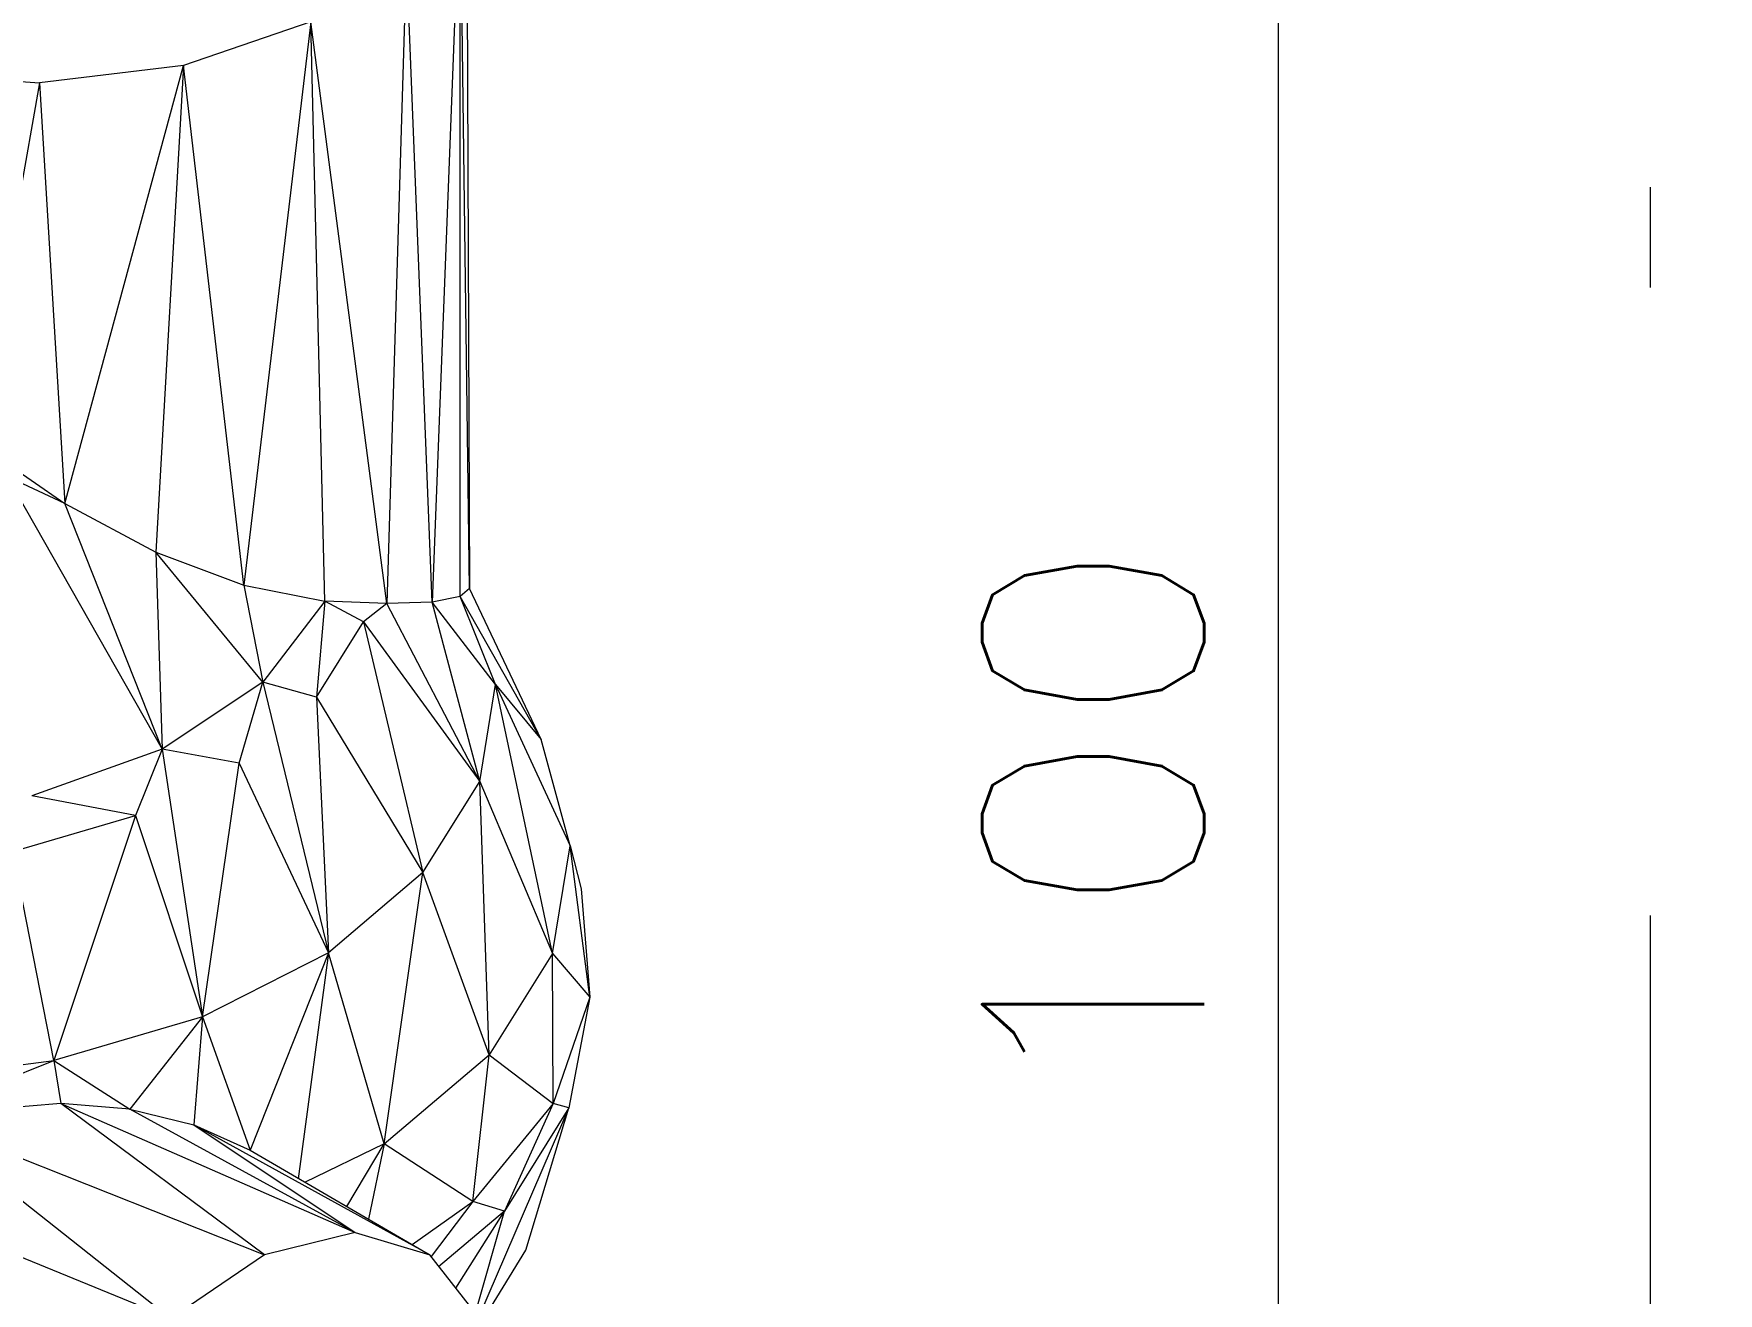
# Model space of a CAD drawing. Header units: inches. Extents: x -7660 to 802, y -193 to 3.
# Drawn here: x 675.41 to 677.088, y -147.196 to -145.942 of the extents above; entities that cross this region are included whole.
import ezdxf
from ezdxf import colors
from ezdxf.entities.mleader import LeaderData, LeaderLine
from ezdxf.math import Vec2, Vec3

# ---------------------------------------------------------------- set-up
doc = ezdxf.new("R2010")
doc.units = ezdxf.units.IN
doc.header["$MEASUREMENT"] = 0
doc.linetypes.add('DASHDOT2', pattern=[0.5, 0.25, -0.125, 0, -0.125])
for name, color, linetype in [('ATE-PENA-2', 2, 'Continuous'), ('ATE-TXT-1', 1, 'Continuous'), ('ATE-TXT-2', 2, 'Continuous'), ('ELE-PENA-1', 1, 'Continuous'), ('T4U-CHAMADA', 7, 'Continuous')]:
    doc.layers.add(name, color=color, linetype=linetype)
doc.styles.add('ROMANS', font='romans.shx', dxfattribs={"height": 10})

# ---------------------------------------------------------------- blocks, each defined once
blk = doc.blocks.new('FSDFSD.S5G.F5G.5G.D5FG.D6')
at = {"layer": 'T4U-CHAMADA', "color": 7, "lineweight": 15}
ml = blk.add_multileader_mtext('Standard', dxfattribs=at)
ml.set_content('PIÃO DE GIRO\\PCHUMBADO NO PISO\\PPARA APOIO DO PORTÃO', color=7, style='ROMANS')
ml.set_leader_properties()
ml.build(insert=Vec2(0, 0))
ml.multileader.update_dxf_attribs({"dogleg_length": 0.36, "arrow_head_size": 0.18, "scale": 0.1})
ctx = ml.context
ctx.base_point, ctx.scale, ctx.char_height, ctx.arrow_head_size, ctx.landing_gap_size, ctx.plane_origin = Vec3(8.6454, 0.3568), 0.1, 0.18, 0.18, 0.09, Vec3(5.1869, 3.9261)
notes = []
notes.append((ctx, [(0, (1, 1, 0), (8.1447, 0.3568), (1, 0), 0.5007, [(0, [(7.6256, 1.6491)], 0, [])])]))
ctx.mtext.insert, ctx.mtext.flow_direction = Vec3(8.7354, 0.4468), 5
for ctx, leaders in notes:
    for number, flags, end, landing, length, lines in leaders:
        leader = LeaderData()
        leader.index, (leader.has_last_leader_line, leader.has_dogleg_vector, leader.attachment_direction) = number, flags
        leader.last_leader_point, leader.dogleg_vector, leader.dogleg_length = Vec3(end), Vec3(landing), length
        for number, points, colour, breaks in lines:
            line = LeaderLine()
            line.index, line.vertices, line.color, line.breaks = number, Vec3.list(points), colors.encode_raw_color(colour), breaks
            leader.lines.append(line)
        ctx.leaders.append(leader)

msp = doc.modelspace()

# ---------------------------------------------------------------- linework, layer by layer
at = {"layer": 'ATE-PENA-2', "color": 7, "linetype": 'DASHDOT2', "lineweight": 5, "ltscale": 5}
msp.add_lwpolyline([(671.00396, -144.21983), (677.01966, -144.21983), (677.01966, -150.03518), (671.00396, -150.03518)], close=True, dxfattribs=at)
at = {"layer": 'ATE-TXT-1', "lineweight": 5}
msp.add_line((676.64966, -148.20702), (676.64966, -145.51916), dxfattribs=at)
at = {"layer": 'ELE-PENA-1', "linetype": 'Continuous', "lineweight": 5}
for p, q in [((675.84113, -145.70108), (675.84428, -146.49425)), ((675.83483, -145.78613), (675.80711, -146.50811)), ((675.84428, -146.49425), (675.83483, -145.78613)), ((675.83483, -146.50244), (675.83483, -145.78613)), ((675.78128, -145.86551), (675.76175, -146.50937)), ((675.80711, -146.50811), (675.78128, -145.86551)), ((675.68615, -145.9304), (675.55952, -145.97387)), ((675.68615, -145.9304), (675.61937, -146.4911)), ((675.76175, -146.50937), (675.68615, -145.9304)), ((675.70001, -146.50685), (675.68615, -145.9304)), ((675.55952, -145.97387), (675.41588, -145.99088)), ((675.44108, -146.40983), (675.55952, -145.97387)), ((675.55952, -145.97387), (675.5318, -146.45834)), ((675.61937, -146.4911), (675.55952, -145.97387)), ((675.26972, -145.9808), (675.41588, -145.99088)), ((675.41588, -145.99088), (675.35288, -146.34872)), ((675.41588, -145.99088), (675.44108, -146.40983)), ((675.35288, -146.34872), (675.44108, -146.40983)), ((675.38375, -146.38274), (675.5381, -146.65427)), ((675.44108, -146.40983), (675.38375, -146.38274)), ((675.44108, -146.40983), (675.5318, -146.45834)), ((675.5381, -146.65427), (675.44108, -146.40983)), ((675.63827, -146.58749), (675.5318, -146.45834)), ((675.5318, -146.45834), (675.61937, -146.4911)), ((675.5318, -146.45834), (675.5381, -146.65427)), ((675.61937, -146.4911), (675.70001, -146.50685)), ((675.61937, -146.4911), (675.63827, -146.58749)), ((675.84428, -146.49425), (675.83483, -146.50244)), ((675.91547, -146.64482), (675.84428, -146.49425)), ((675.70001, -146.50685), (675.63827, -146.58749)), ((675.70001, -146.50685), (675.69182, -146.60261)), ((675.73844, -146.52764), (675.70001, -146.50685)), ((675.76175, -146.50937), (675.70001, -146.50685)), ((675.76175, -146.50937), (675.73844, -146.52764)), ((675.80711, -146.50811), (675.76175, -146.50937)), ((675.85436, -146.6864), (675.76175, -146.50937)), ((675.83483, -146.50244), (675.80711, -146.50811)), ((675.87011, -146.59001), (675.80711, -146.50811)), ((675.85436, -146.6864), (675.80711, -146.50811)), ((675.91547, -146.64482), (675.83483, -146.50244)), ((675.87011, -146.59001), (675.83483, -146.50244)), ((675.69182, -146.60261), (675.73844, -146.52764)), ((675.73844, -146.52764), (675.85436, -146.6864)), ((675.73844, -146.52764), (675.79766, -146.77712)), ((675.63827, -146.58749), (675.5381, -146.65427)), ((675.61496, -146.66813), (675.63827, -146.58749)), ((675.69182, -146.60261), (675.63827, -146.58749)), ((675.63827, -146.58749), (675.70379, -146.85713)), ((675.85436, -146.6864), (675.87011, -146.59001)), ((675.87011, -146.59001), (675.94445, -146.75066)), ((675.92681, -146.85776), (675.87011, -146.59001)), ((675.87011, -146.59001), (675.91547, -146.64482)), ((675.69182, -146.60261), (675.79766, -146.77712)), ((675.69182, -146.60261), (675.70379, -146.85713)), ((675.94445, -146.75066), (675.91547, -146.64482)), ((675.5381, -146.65427), (675.40832, -146.70089)), ((675.5381, -146.65427), (675.51164, -146.72042)), ((675.61496, -146.66813), (675.5381, -146.65427)), ((675.5381, -146.65427), (675.57842, -146.92076)), ((675.57842, -146.92076), (675.61496, -146.66813)), ((675.61496, -146.66813), (675.70379, -146.85713)), ((675.79766, -146.77712), (675.85436, -146.6864)), ((675.85436, -146.6864), (675.92681, -146.85776)), ((675.86381, -146.95856), (675.85436, -146.6864)), ((675.51164, -146.72042), (675.40832, -146.70089)), ((675.38942, -146.75633), (675.51164, -146.72042)), ((675.51164, -146.72042), (675.43037, -146.96423)), ((675.51164, -146.72042), (675.57842, -146.92076)), ((675.43037, -146.96423), (675.38942, -146.75633)), ((675.92681, -146.85776), (675.94445, -146.75066)), ((675.96398, -146.90123), (675.94445, -146.75066)), ((675.94445, -146.75066), (675.95516, -146.7935)), ((675.79766, -146.77712), (675.70379, -146.85713)), ((675.75923, -147.04739), (675.79766, -146.77712)), ((675.86381, -146.95856), (675.79766, -146.77712)), ((675.95516, -146.7935), (675.96398, -146.90123)), ((675.70379, -146.85713), (675.57842, -146.92076)), ((675.70379, -146.85713), (675.62567, -147.05369)), ((675.70379, -146.85713), (675.67355, -147.08204)), ((675.75923, -147.04739), (675.70379, -146.85713)), ((675.92681, -146.85776), (675.86381, -146.95856)), ((675.92681, -146.85776), (675.96398, -146.90123)), ((675.92744, -147.00707), (675.92681, -146.85776)), ((675.96398, -146.90123), (675.92744, -147.00707)), ((675.96398, -146.90123), (675.94319, -147.01148)), ((675.57842, -146.92076), (675.43037, -146.96423)), ((675.57842, -146.92076), (675.50597, -147.01274)), ((675.57842, -146.92076), (675.5696, -147.02849)), ((675.57842, -146.92076), (675.62567, -147.05369)), ((675.26657, -146.98565), (675.43037, -146.96423)), ((675.29177, -147.01967), (675.43037, -146.96423)), ((675.43037, -146.96423), (675.50597, -147.01274)), ((675.43037, -146.96423), (675.4373, -147.00707)), ((675.75923, -147.04739), (675.86381, -146.95856)), ((675.84743, -147.10472), (675.86381, -146.95856)), ((675.86381, -146.95856), (675.92744, -147.00707)), ((675.4373, -147.00707), (675.29177, -147.01967)), ((675.4373, -147.00707), (675.73025, -147.13559)), ((675.64016, -147.15764), (675.4373, -147.00707)), ((675.50597, -147.01274), (675.4373, -147.00707)), ((675.50597, -147.01274), (675.5696, -147.02849)), ((675.73025, -147.13559), (675.50597, -147.01274)), ((675.92744, -147.00707), (675.84743, -147.10472)), ((675.94319, -147.01148), (675.8531, -147.22001)), ((675.92744, -147.00707), (675.87893, -147.11417)), ((675.94319, -147.01148), (675.87893, -147.11417)), ((675.90035, -147.15323), (675.94319, -147.01148)), ((675.94319, -147.01148), (675.92744, -147.00707)), ((675.29177, -147.01967), (675.64016, -147.15764)), ((675.29177, -147.01967), (675.54692, -147.22127)), ((675.5696, -147.02849), (675.62567, -147.05369)), ((675.80459, -147.15764), (675.5696, -147.02849)), ((675.5696, -147.02849), (675.73025, -147.13559)), ((675.75923, -147.04739), (675.67985, -147.08582)), ((675.72206, -147.10976), (675.75923, -147.04739)), ((675.75923, -147.04739), (675.74348, -147.12236)), ((675.84743, -147.10472), (675.75923, -147.04739)), ((675.54692, -147.22127), (675.14813, -147.0581)), ((675.62567, -147.05369), (675.80459, -147.15764)), ((675.78695, -147.14756), (675.84743, -147.10472)), ((675.84743, -147.10472), (675.80585, -147.15953)), ((675.87893, -147.11417), (675.81341, -147.16961)), ((675.83042, -147.19103), (675.87893, -147.11417)), ((675.87893, -147.11417), (675.84743, -147.10472)), ((675.84995, -147.2156), (675.87893, -147.11417)), ((675.73025, -147.13559), (675.64016, -147.15764)), ((675.73025, -147.13559), (675.80459, -147.15764)), ((675.64016, -147.15764), (675.54692, -147.22127)), ((675.85373, -147.22064), (675.80459, -147.15764)), ((675.85499, -147.22694), (675.90035, -147.15323))]:
    msp.add_line(p, q, dxfattribs=at)

# ---------------------------------------------------------------- block references
at = {"color": 1, "lineweight": 5, "xscale": 1.007259579466486, "yscale": 1.007259579466486, "zscale": 1.007259579466486}
msp.add_blockref('FSDFSD.S5G.F5G.5G.D5FG.D6', (668.33504, -143.67091), dxfattribs=at)

# ---------------------------------------------------------------- texts
at = {"layer": 'ATE-TXT-2', "color": 2, "linetype": 'Continuous', "lineweight": 5, "insert": (676.46508, -146.7281), "char_height": 0.221206, "attachment_point": 5, "rotation": 90, "style": 'ROMANS'}
msp.add_mtext('100', dxfattribs=at)

doc.saveas('drawing.dxf')
